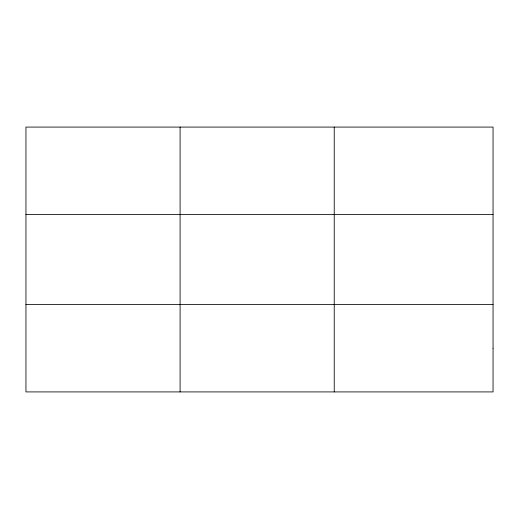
<?xml version="1.0" encoding="UTF-8"?>
<svg xmlns="http://www.w3.org/2000/svg" width="519" height="519" viewBox="0 0 519 519"><rect width="100%" height="100%" fill="white"/><g stroke="black" fill="none" stroke-linecap="round" stroke-linejoin="round"><path stroke-width="0.78" d="M180.093 127.084L180.093 391.916M334.236 127.084L334.236 391.916M25.95 214.477L493.05 214.477M25.95 304.523L493.05 304.523M493.05 348.223L493.05 391.916L25.95 391.916L25.95 127.084L493.05 127.084L493.05 348.223"/></g></svg>
